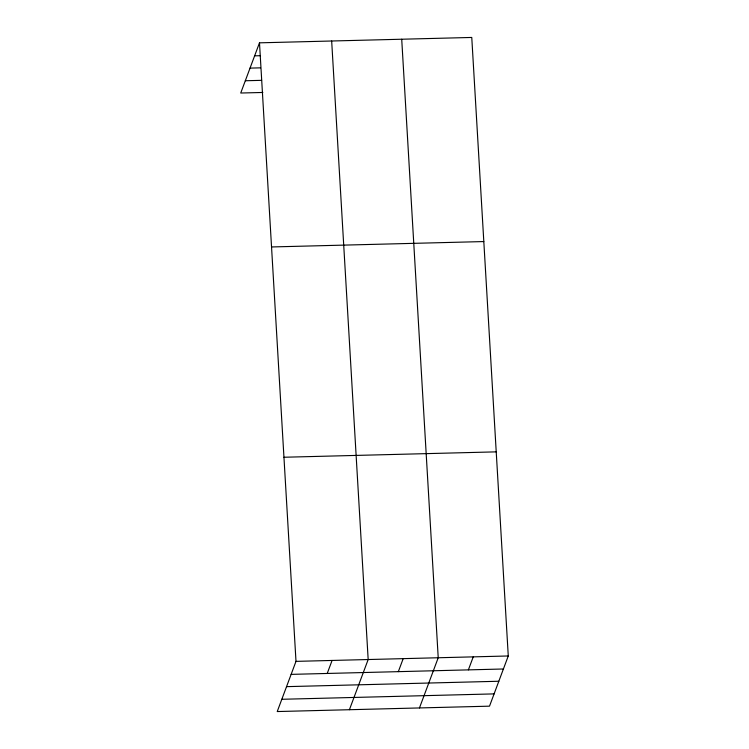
<?xml version="1.0" encoding="UTF-8"?>
<svg xmlns="http://www.w3.org/2000/svg" width="749" height="749" viewBox="0 0 749 749"><rect width="100%" height="100%" fill="white"/><g stroke="black" fill="none" stroke-linecap="round" stroke-linejoin="round"><path stroke-width="1.12" d="M259.491 42.833L295.995 661.367L277.233 711.55L489.509 706.167L508.271 655.974L471.767 37.45L259.491 42.833L240.729 93.026L262.843 92.464M327.219 673.463L332.088 660.449M349.409 709.715L368.171 659.532L331.667 41.008M398.328 671.656L403.196 658.643M419.459 707.936L438.221 657.753L401.717 39.229M468.378 669.878L473.246 656.864M254.632 55.847L260.446 55.698M250.044 68.112L260.521 67.85M245.316 80.752L261.616 80.34M271.541 246.955L483.817 241.562M283.955 457.246L496.222 451.862M295.995 661.367L508.271 655.974M291.136 674.372L503.403 668.988M286.549 686.646L498.815 681.253M281.821 699.285L494.097 693.892"/></g></svg>
